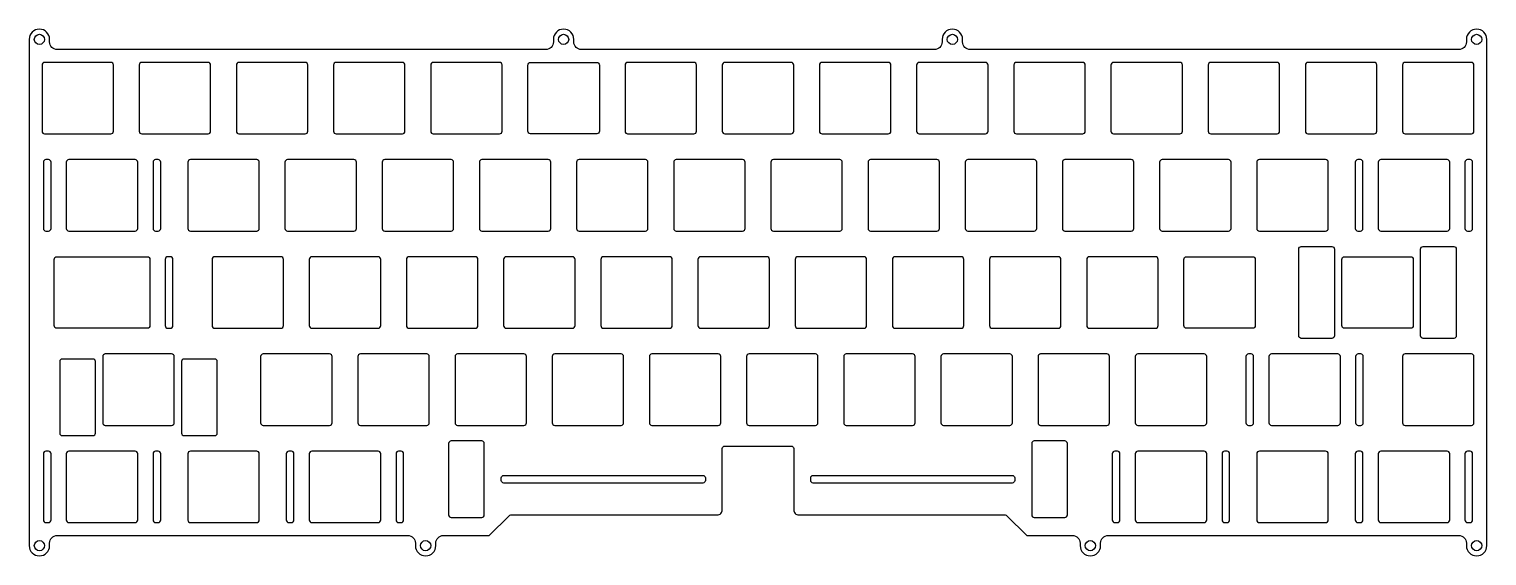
# Model space of a CAD drawing. Header units: millimetres. Extents: x 32 to 317, y -139 to -36.
import ezdxf

# ---------------------------------------------------------------- set-up
doc = ezdxf.new("R2010")
doc.units = ezdxf.units.MM
doc.layers.get('0').update_dxf_attribs({"linetype": 'CONTINUOUS'})

msp = doc.modelspace()

# ---------------------------------------------------------------- linework, layer by layer
for points in [[(317.49, -136.93), (317.49, -37.68, 1), (313.49, -37.68), (313.49, -38.18, -0.414214), (311.99, -39.68), (216.21, -39.68, -0.414214), (214.71, -38.18), (214.71, -37.68, 1), (210.71, -37.68), (210.71, -38.18, -0.414214), (209.21, -39.68), (140.01, -39.68, -0.414214), (138.51, -38.18), (138.51, -37.68, 1), (134.51, -37.68), (134.51, -38.18, -0.414214), (133.01, -39.68), (37.24, -39.68, -0.414214), (35.74, -38.18), (35.74, -37.68, 1), (31.74, -37.68), (31.74, -136.93, 1), (35.74, -136.93), (35.74, -136.43, -0.414214), (37.24, -134.93), (105.96, -134.93, -0.414214), (107.46, -136.43), (107.46, -136.93, 1), (111.46, -136.93), (111.46, -136.43, -0.414214), (112.96, -134.93), (121.94, -134.93), (125.82, -131.05, -0.198912), (126.17, -130.9), (166.61, -130.9, 0.414214), (167.61, -129.9), (167.61, -117.9, -0.414214), (168.11, -117.4), (181.11, -117.4, -0.414214), (181.61, -117.9), (181.61, -129.9, 0.414214), (182.61, -130.9), (223.05, -130.9, -0.198912), (223.41, -131.05), (227.29, -134.93), (236.26, -134.93, -0.414214), (237.76, -136.43), (237.76, -136.93, 1), (241.76, -136.93), (241.76, -136.43, -0.414214), (243.26, -134.93), (311.99, -134.93, -0.414214), (313.49, -136.43), (313.49, -136.93, 1)], [(48.26, -42.7, 0.414214), (47.76, -42.2), (34.76, -42.2, 0.414214), (34.26, -42.7), (34.26, -55.7, 0.414214), (34.76, -56.2), (47.76, -56.2, 0.414214), (48.26, -55.7)], [(53.81, -42.2, 0.414214), (53.31, -42.7), (53.31, -55.7, 0.414214), (53.81, -56.2), (66.81, -56.2, 0.414214), (67.31, -55.7), (67.31, -42.7, 0.414214), (66.81, -42.2)], [(86.36, -42.7, 0.414214), (85.86, -42.2), (72.86, -42.2, 0.414214), (72.36, -42.7), (72.36, -55.7, 0.414214), (72.86, -56.2), (85.86, -56.2, 0.414214), (86.36, -55.7)], [(105.41, -42.7, 0.414214), (104.91, -42.2), (91.91, -42.2, 0.414214), (91.41, -42.7), (91.41, -55.7, 0.414214), (91.91, -56.2), (104.91, -56.2, 0.414214), (105.41, -55.7)], [(110.96, -42.2, 0.414214), (110.46, -42.7), (110.46, -55.7, 0.414214), (110.96, -56.2), (123.96, -56.2, 0.414214), (124.46, -55.7), (124.46, -42.7, 0.414214), (123.96, -42.2)], [(129.51, -55.7), (129.51, -42.7, -0.414214), (130.01, -42.2), (143.01, -42.2, -0.414214), (143.51, -42.7), (143.51, -55.7, -0.414214), (143.01, -56.2), (130.01, -56.2, -0.414214)], [(149.06, -42.2, 0.414214), (148.56, -42.7), (148.56, -55.7, 0.414214), (149.06, -56.2), (162.06, -56.2, 0.414214), (162.56, -55.7), (162.56, -42.7, 0.414214), (162.06, -42.2)], [(168.11, -42.2, 0.414214), (167.61, -42.7), (167.61, -55.7, 0.414214), (168.11, -56.2), (181.11, -56.2, 0.414214), (181.61, -55.7), (181.61, -42.7, 0.414214), (181.11, -42.2)], [(200.66, -42.7, 0.414214), (200.16, -42.2), (187.16, -42.2, 0.414214), (186.66, -42.7), (186.66, -55.7, 0.414214), (187.16, -56.2), (200.16, -56.2, 0.414214), (200.66, -55.7)], [(206.21, -42.2, 0.414214), (205.71, -42.7), (205.71, -55.7, 0.414214), (206.21, -56.2), (219.21, -56.2, 0.414214), (219.71, -55.7), (219.71, -42.7, 0.414214), (219.21, -42.2)], [(225.26, -42.2, 0.414214), (224.76, -42.7), (224.76, -55.7, 0.414214), (225.26, -56.2), (238.26, -56.2, 0.414214), (238.76, -55.7), (238.76, -42.7, 0.414214), (238.26, -42.2)], [(244.31, -42.2, 0.414214), (243.81, -42.7), (243.81, -55.7, 0.414214), (244.31, -56.2), (257.31, -56.2, 0.414214), (257.81, -55.7), (257.81, -42.7, 0.414214), (257.31, -42.2)], [(263.36, -42.2, 0.414214), (262.86, -42.7), (262.86, -55.7, 0.414214), (263.36, -56.2), (276.36, -56.2, 0.414214), (276.86, -55.7), (276.86, -42.7, 0.414214), (276.36, -42.2)], [(282.41, -42.2, 0.414214), (281.91, -42.7), (281.91, -55.7, 0.414214), (282.41, -56.2), (295.41, -56.2, 0.414214), (295.91, -55.7), (295.91, -42.7, 0.414214), (295.41, -42.2)], [(301.46, -42.2, 0.414214), (300.96, -42.7), (300.96, -55.7, 0.414214), (301.46, -56.2), (314.46, -56.2, 0.414214), (314.96, -55.7), (314.96, -42.7, 0.414214), (314.46, -42.2)], [(35.02, -61.25, 0.414214), (34.52, -61.75), (34.52, -74.75, 0.414214), (35.02, -75.25), (35.52, -75.25, 0.414214), (36.02, -74.75), (36.02, -61.75, 0.414214), (35.52, -61.25)], [(39.52, -61.25, 0.414214), (39.02, -61.75), (39.02, -74.75, 0.414214), (39.52, -75.25), (52.52, -75.25, 0.414214), (53.02, -74.75), (53.02, -61.75, 0.414214), (52.52, -61.25)], [(56.52, -61.25, 0.414214), (56.02, -61.75), (56.02, -74.75, 0.414214), (56.52, -75.25), (57.02, -75.25, 0.414214), (57.52, -74.75), (57.52, -61.75, 0.414214), (57.02, -61.25)], [(63.34, -61.25, 0.414214), (62.84, -61.75), (62.84, -74.75, 0.414214), (63.34, -75.25), (76.34, -75.25, 0.414214), (76.84, -74.75), (76.84, -61.75, 0.414214), (76.34, -61.25)], [(82.39, -61.25, 0.414214), (81.89, -61.75), (81.89, -74.75, 0.414214), (82.39, -75.25), (95.39, -75.25, 0.414214), (95.89, -74.75), (95.89, -61.75, 0.414214), (95.39, -61.25)], [(114.94, -61.75, 0.414214), (114.44, -61.25), (101.44, -61.25, 0.414214), (100.94, -61.75), (100.94, -74.75, 0.414214), (101.44, -75.25), (114.44, -75.25, 0.414214), (114.94, -74.75)], [(120.49, -61.25, 0.414214), (119.99, -61.75), (119.99, -74.75, 0.414214), (120.49, -75.25), (133.49, -75.25, 0.414214), (133.99, -74.75), (133.99, -61.75, 0.414214), (133.49, -61.25)], [(139.54, -61.25, 0.414214), (139.04, -61.75), (139.04, -74.75, 0.414214), (139.54, -75.25), (152.54, -75.25, 0.414214), (153.04, -74.75), (153.04, -61.75, 0.414214), (152.54, -61.25)], [(158.59, -61.25, 0.414214), (158.09, -61.75), (158.09, -74.75, 0.414214), (158.59, -75.25), (171.59, -75.25, 0.414214), (172.09, -74.75), (172.09, -61.75, 0.414214), (171.59, -61.25)], [(177.64, -61.25, 0.414214), (177.14, -61.75), (177.14, -74.75, 0.414214), (177.64, -75.25), (190.64, -75.25, 0.414214), (191.14, -74.75), (191.14, -61.75, 0.414214), (190.64, -61.25)], [(196.69, -61.25, 0.414214), (196.19, -61.75), (196.19, -74.75, 0.414214), (196.69, -75.25), (209.69, -75.25, 0.414214), (210.19, -74.75), (210.19, -61.75, 0.414214), (209.69, -61.25)], [(215.74, -61.25, 0.414214), (215.24, -61.75), (215.24, -74.75, 0.414214), (215.74, -75.25), (228.74, -75.25, 0.414214), (229.24, -74.75), (229.24, -61.75, 0.414214), (228.74, -61.25)], [(234.79, -61.25, 0.414214), (234.29, -61.75), (234.29, -74.75, 0.414214), (234.79, -75.25), (247.79, -75.25, 0.414214), (248.29, -74.75), (248.29, -61.75, 0.414214), (247.79, -61.25)], [(267.34, -61.75, 0.414214), (266.84, -61.25), (253.84, -61.25, 0.414214), (253.34, -61.75), (253.34, -74.75, 0.414214), (253.84, -75.25), (266.84, -75.25, 0.414214), (267.34, -74.75)], [(272.89, -61.25, 0.414214), (272.39, -61.75), (272.39, -74.75, 0.414214), (272.89, -75.25), (285.89, -75.25, 0.414214), (286.39, -74.75), (286.39, -61.75, 0.414214), (285.89, -61.25)], [(292.2, -61.25, 0.414214), (291.7, -61.75), (291.7, -74.75, 0.414214), (292.2, -75.25), (292.7, -75.25, 0.414214), (293.2, -74.75), (293.2, -61.75, 0.414214), (292.7, -61.25)], [(296.7, -61.25, 0.414214), (296.2, -61.75), (296.2, -74.75, 0.414214), (296.7, -75.25), (309.7, -75.25, 0.414214), (310.2, -74.75), (310.2, -61.75, 0.414214), (309.7, -61.25)], [(313.7, -61.25, 0.414214), (313.2, -61.75), (313.2, -74.75, 0.414214), (313.7, -75.25), (314.2, -75.25, 0.414214), (314.7, -74.75), (314.7, -61.75, 0.414214), (314.2, -61.25)], [(287.62, -78.8), (287.62, -95.8, -0.414214), (287.12, -96.3), (281.12, -96.3, -0.414214), (280.62, -95.8), (280.62, -78.8, -0.414214), (281.12, -78.3), (287.12, -78.3, -0.414214)], [(304.99, -78.3), (310.99, -78.3, -0.414214), (311.49, -78.8), (311.49, -95.8, -0.414214), (310.99, -96.3), (304.99, -96.3, -0.414214), (304.49, -95.8), (304.49, -78.8, -0.414214)], [(37.14, -80.3), (54.91, -80.3, -0.414214), (55.41, -80.8), (55.41, -93.8, -0.414214), (54.91, -94.3), (37.14, -94.3, -0.414214), (36.64, -93.8), (36.64, -80.8, -0.414214)], [(58.91, -80.3, 0.414214), (58.41, -80.8), (58.41, -93.8, 0.414214), (58.91, -94.3), (59.41, -94.3, 0.414214), (59.91, -93.8), (59.91, -80.8, 0.414214), (59.41, -80.3)], [(68.1, -80.3, 0.414214), (67.6, -80.8), (67.6, -93.8, 0.414214), (68.1, -94.3), (81.1, -94.3, 0.414214), (81.6, -93.8), (81.6, -80.8, 0.414214), (81.1, -80.3)], [(87.15, -80.3, 0.414214), (86.65, -80.8), (86.65, -93.8, 0.414214), (87.15, -94.3), (100.15, -94.3, 0.414214), (100.65, -93.8), (100.65, -80.8, 0.414214), (100.15, -80.3)], [(106.2, -80.3, 0.414214), (105.7, -80.8), (105.7, -93.8, 0.414214), (106.2, -94.3), (119.2, -94.3, 0.414214), (119.7, -93.8), (119.7, -80.8, 0.414214), (119.2, -80.3)], [(125.25, -80.3, 0.414214), (124.75, -80.8), (124.75, -93.8, 0.414214), (125.25, -94.3), (138.25, -94.3, 0.414214), (138.75, -93.8), (138.75, -80.8, 0.414214), (138.25, -80.3)], [(144.3, -80.3, 0.414214), (143.8, -80.8), (143.8, -93.8, 0.414214), (144.3, -94.3), (157.3, -94.3, 0.414214), (157.8, -93.8), (157.8, -80.8, 0.414214), (157.3, -80.3)], [(163.35, -80.3, 0.414214), (162.85, -80.8), (162.85, -93.8, 0.414214), (163.35, -94.3), (176.35, -94.3, 0.414214), (176.85, -93.8), (176.85, -80.8, 0.414214), (176.35, -80.3)], [(182.4, -80.3, 0.414214), (181.9, -80.8), (181.9, -93.8, 0.414214), (182.4, -94.3), (195.4, -94.3, 0.414214), (195.9, -93.8), (195.9, -80.8, 0.414214), (195.4, -80.3)], [(214.95, -80.8, 0.414214), (214.45, -80.3), (201.45, -80.3, 0.414214), (200.95, -80.8), (200.95, -93.8, 0.414214), (201.45, -94.3), (214.45, -94.3, 0.414214), (214.95, -93.8)], [(220.5, -80.3, 0.414214), (220, -80.8), (220, -93.8, 0.414214), (220.5, -94.3), (233.5, -94.3, 0.414214), (234, -93.8), (234, -80.8, 0.414214), (233.5, -80.3)], [(239.55, -80.3, 0.414214), (239.05, -80.8), (239.05, -93.8, 0.414214), (239.55, -94.3), (252.55, -94.3, 0.414214), (253.05, -93.8), (253.05, -80.8, 0.414214), (252.55, -80.3)], [(272.1, -80.8), (272.1, -93.8, -0.414214), (271.6, -94.3), (258.6, -94.3, -0.414214), (258.1, -93.8), (258.1, -80.8, -0.414214), (258.6, -80.3), (271.6, -80.3, -0.414214)], [(303.06, -80.8), (303.06, -93.8, -0.414214), (302.56, -94.3), (289.56, -94.3, -0.414214), (289.06, -93.8), (289.06, -80.8, -0.414214), (289.56, -80.3), (302.56, -80.3, -0.414214)], [(46.67, -99.35, 0.414214), (46.17, -99.85), (46.17, -112.85, 0.414214), (46.67, -113.35), (59.67, -113.35, 0.414214), (60.17, -112.85), (60.17, -99.85, 0.414214), (59.67, -99.35)], [(77.62, -99.35, 0.414214), (77.12, -99.85), (77.12, -112.85, 0.414214), (77.62, -113.35), (90.62, -113.35, 0.414214), (91.12, -112.85), (91.12, -99.85, 0.414214), (90.62, -99.35)], [(96.67, -99.35, 0.414214), (96.17, -99.85), (96.17, -112.85, 0.414214), (96.67, -113.35), (109.67, -113.35, 0.414214), (110.17, -112.85), (110.17, -99.85, 0.414214), (109.67, -99.35)], [(115.72, -99.35, 0.414214), (115.22, -99.85), (115.22, -112.85, 0.414214), (115.72, -113.35), (128.72, -113.35, 0.414214), (129.22, -112.85), (129.22, -99.85, 0.414214), (128.72, -99.35)], [(134.77, -99.35, 0.414214), (134.27, -99.85), (134.27, -112.85, 0.414214), (134.77, -113.35), (147.77, -113.35, 0.414214), (148.27, -112.85), (148.27, -99.85, 0.414214), (147.77, -99.35)], [(153.82, -99.35, 0.414214), (153.32, -99.85), (153.32, -112.85, 0.414214), (153.82, -113.35), (166.82, -113.35, 0.414214), (167.32, -112.85), (167.32, -99.85, 0.414214), (166.82, -99.35)], [(172.87, -99.35, 0.414214), (172.37, -99.85), (172.37, -112.85, 0.414214), (172.87, -113.35), (185.87, -113.35, 0.414214), (186.37, -112.85), (186.37, -99.85, 0.414214), (185.87, -99.35)], [(205.42, -99.85, 0.414214), (204.92, -99.35), (191.92, -99.35, 0.414214), (191.42, -99.85), (191.42, -112.85, 0.414214), (191.92, -113.35), (204.92, -113.35, 0.414214), (205.42, -112.85)], [(210.97, -99.35, 0.414214), (210.47, -99.85), (210.47, -112.85, 0.414214), (210.97, -113.35), (223.97, -113.35, 0.414214), (224.47, -112.85), (224.47, -99.85, 0.414214), (223.97, -99.35)], [(230.02, -99.35, 0.414214), (229.52, -99.85), (229.52, -112.85, 0.414214), (230.02, -113.35), (243.02, -113.35, 0.414214), (243.52, -112.85), (243.52, -99.85, 0.414214), (243.02, -99.35)], [(249.07, -99.35, 0.414214), (248.57, -99.85), (248.57, -112.85, 0.414214), (249.07, -113.35), (262.07, -113.35, 0.414214), (262.57, -112.85), (262.57, -99.85, 0.414214), (262.07, -99.35)], [(270.77, -99.35, 0.414214), (270.27, -99.85), (270.27, -112.85, 0.414214), (270.77, -113.35), (271.27, -113.35, 0.414214), (271.77, -112.85), (271.77, -99.85, 0.414214), (271.27, -99.35)], [(275.27, -99.35, 0.414214), (274.77, -99.85), (274.77, -112.85, 0.414214), (275.27, -113.35), (288.27, -113.35, 0.414214), (288.77, -112.85), (288.77, -99.85, 0.414214), (288.27, -99.35)], [(292.27, -99.35, 0.414214), (291.77, -99.85), (291.77, -112.85, 0.414214), (292.27, -113.35), (292.77, -113.35, 0.414214), (293.27, -112.85), (293.27, -99.85, 0.414214), (292.77, -99.35)], [(301.46, -99.35, 0.414214), (300.96, -99.85), (300.96, -112.85, 0.414214), (301.46, -113.35), (314.46, -113.35, 0.414214), (314.96, -112.85), (314.96, -99.85, 0.414214), (314.46, -99.35)], [(44.73, -100.85, 0.414214), (44.23, -100.35), (38.23, -100.35, 0.414214), (37.73, -100.85), (37.73, -114.85, 0.414214), (38.23, -115.35), (44.23, -115.35, 0.414214), (44.73, -114.85)], [(62.11, -100.35, 0.414214), (61.61, -100.85), (61.61, -114.85, 0.414214), (62.11, -115.35), (68.11, -115.35, 0.414214), (68.61, -114.85), (68.61, -100.85, 0.414214), (68.11, -100.35)], [(120.46, -131.4, 0.414214), (120.96, -130.9), (120.96, -116.9, 0.414214), (120.46, -116.4), (114.46, -116.4, 0.414214), (113.96, -116.9), (113.96, -130.9, 0.414214), (114.46, -131.4)], [(228.26, -130.9, 0.414214), (228.76, -131.4), (234.76, -131.4, 0.414214), (235.26, -130.9), (235.26, -116.9, 0.414214), (234.76, -116.4), (228.76, -116.4, 0.414214), (228.26, -116.9)], [(35.02, -118.4, 0.414214), (34.52, -118.9), (34.52, -131.9, 0.414214), (35.02, -132.4), (35.52, -132.4, 0.414214), (36.02, -131.9), (36.02, -118.9, 0.414214), (35.52, -118.4)], [(53.02, -118.9, 0.414214), (52.52, -118.4), (39.52, -118.4, 0.414214), (39.02, -118.9), (39.02, -131.9, 0.414214), (39.52, -132.4), (52.52, -132.4, 0.414214), (53.02, -131.9)], [(56.52, -118.4, 0.414214), (56.02, -118.9), (56.02, -131.9, 0.414214), (56.52, -132.4), (57.02, -132.4, 0.414214), (57.52, -131.9), (57.52, -118.9, 0.414214), (57.02, -118.4)], [(63.34, -118.4, 0.414214), (62.84, -118.9), (62.84, -131.9, 0.414214), (63.34, -132.4), (76.34, -132.4, 0.414214), (76.84, -131.9), (76.84, -118.9, 0.414214), (76.34, -118.4)], [(82.65, -118.4, 0.414214), (82.15, -118.9), (82.15, -131.9, 0.414214), (82.65, -132.4), (83.15, -132.4, 0.414214), (83.65, -131.9), (83.65, -118.9, 0.414214), (83.15, -118.4)], [(87.15, -118.4, 0.414214), (86.65, -118.9), (86.65, -131.9, 0.414214), (87.15, -132.4), (100.15, -132.4, 0.414214), (100.65, -131.9), (100.65, -118.9, 0.414214), (100.15, -118.4)], [(104.15, -118.4, 0.414214), (103.65, -118.9), (103.65, -131.9, 0.414214), (104.15, -132.4), (104.65, -132.4, 0.414214), (105.15, -131.9), (105.15, -118.9, 0.414214), (104.65, -118.4)], [(244.57, -118.4, 0.414214), (244.07, -118.9), (244.07, -131.9, 0.414214), (244.57, -132.4), (245.07, -132.4, 0.414214), (245.57, -131.9), (245.57, -118.9, 0.414214), (245.07, -118.4)], [(249.07, -118.4, 0.414214), (248.57, -118.9), (248.57, -131.9, 0.414214), (249.07, -132.4), (262.07, -132.4, 0.414214), (262.57, -131.9), (262.57, -118.9, 0.414214), (262.07, -118.4)], [(266.07, -118.4, 0.414214), (265.57, -118.9), (265.57, -131.9, 0.414214), (266.07, -132.4), (266.57, -132.4, 0.414214), (267.07, -131.9), (267.07, -118.9, 0.414214), (266.57, -118.4)], [(272.89, -118.4, 0.414214), (272.39, -118.9), (272.39, -131.9, 0.414214), (272.89, -132.4), (285.89, -132.4, 0.414214), (286.39, -131.9), (286.39, -118.9, 0.414214), (285.89, -118.4)], [(292.2, -118.4, 0.414214), (291.7, -118.9), (291.7, -131.9, 0.414214), (292.2, -132.4), (292.7, -132.4, 0.414214), (293.2, -131.9), (293.2, -118.9, 0.414214), (292.7, -118.4)], [(296.7, -118.4, 0.414214), (296.2, -118.9), (296.2, -131.9, 0.414214), (296.7, -132.4), (309.7, -132.4, 0.414214), (310.2, -131.9), (310.2, -118.9, 0.414214), (309.7, -118.4)], [(314.7, -118.9, 0.414214), (314.2, -118.4), (313.7, -118.4, 0.414214), (313.2, -118.9), (313.2, -131.9, 0.414214), (313.7, -132.4), (314.2, -132.4, 0.414214), (314.7, -131.9)], [(163.79, -124.65), (124.79, -124.65, -0.414214), (124.29, -124.15), (124.29, -123.65, -0.414214), (124.79, -123.15), (163.79, -123.15, -0.414214), (164.29, -123.65), (164.29, -124.15, -0.414214)], [(224.94, -123.65), (224.94, -124.15, -0.414214), (224.44, -124.65), (185.44, -124.65, -0.414214), (184.94, -124.15), (184.94, -123.65, -0.414214), (185.44, -123.15), (224.44, -123.15, -0.414214)]]:
    msp.add_lwpolyline(points, format="xyb", close=True)
for centre in [(33.74, -37.68), (136.51, -37.68), (212.71, -37.68), (315.49, -37.68), (33.74, -136.93), (109.46, -136.93), (239.76, -136.93), (315.49, -136.93)]:
    msp.add_circle(centre, 1)

doc.saveas('drawing.dxf')
